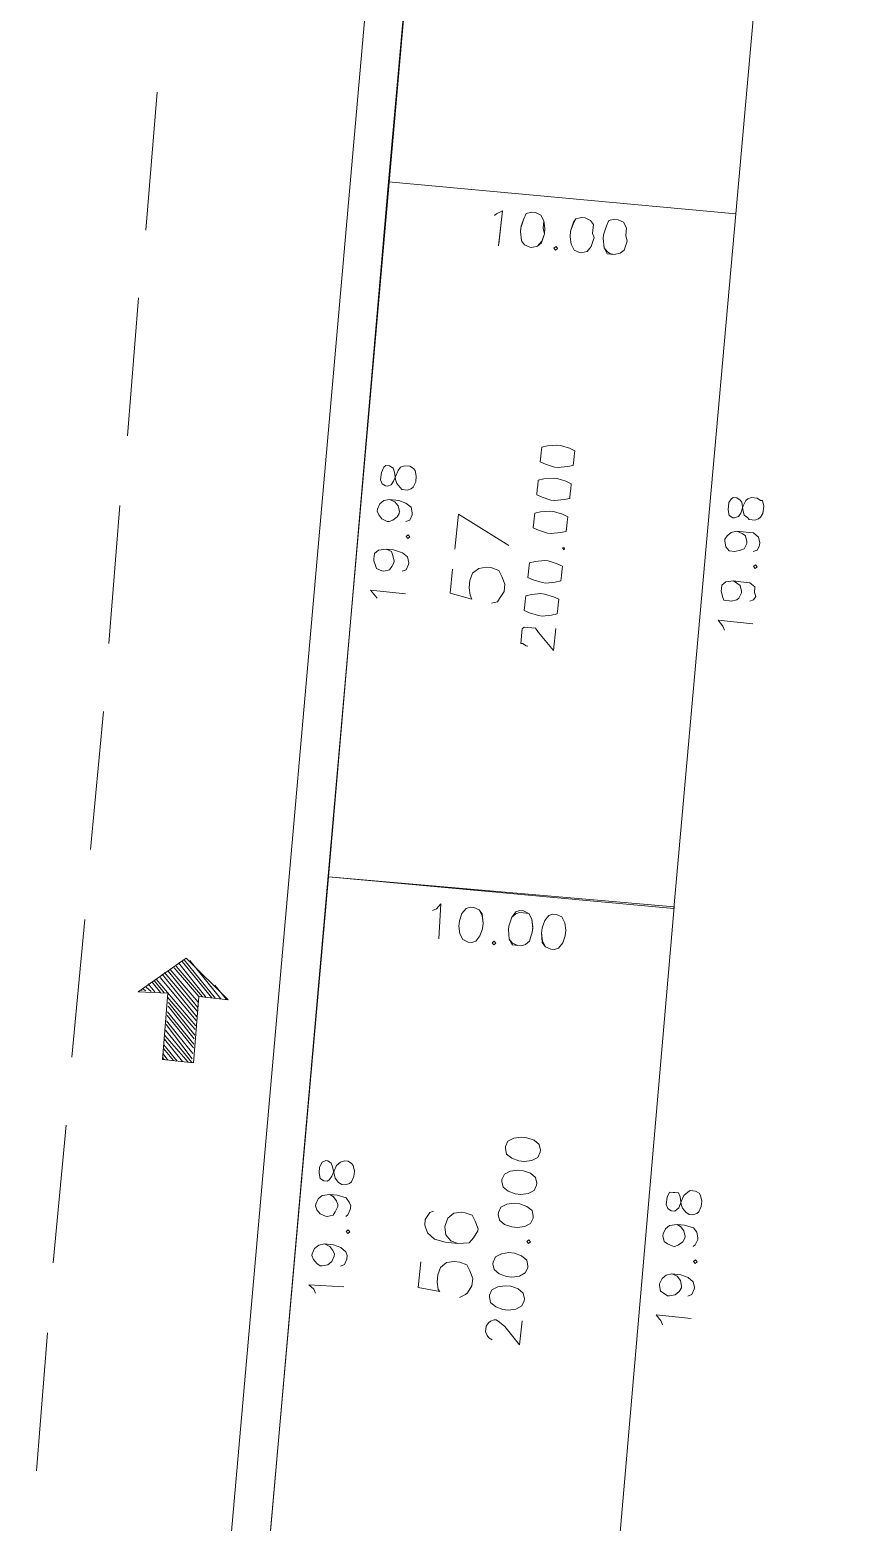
# Model space of a CAD drawing. Header units: metres. Extents: x -977055 to 805873, y -1033982 to 242021.
# Drawn here: x 2393.19 to 2416.54, y 591.66 to 634.66 of the extents above; entities that cross this region are included whole.
import ezdxf

# ---------------------------------------------------------------- set-up
doc = ezdxf.new("R2010")
doc.units = ezdxf.units.M
for name, color, linetype in [('PDF_acera', 7, 'Continuous'), ('PDF_areas por lote', 7, 'Continuous'), ('PDF_COTAS', 7, 'Continuous'), ('PDF_linea de centro', 7, 'Continuous'), ('PDF_LOTES', 7, 'Continuous'), ('PDF_No. lotes', 7, 'Continuous'), ('PDF_VIAS', 7, 'Continuous')]:
    doc.layers.add(name, color=color, linetype=linetype)

# ---------------------------------------------------------------- blocks, each defined once
blk = doc.blocks.new('CALLE')
at = {"layer": 'PDF_acera', "lineweight": 9}
for points in [[(-252.9576, -89.201952), (-307.105344, -49.702464), (-306.046944, -17.865792), (-307.317024, -16.51104), (-314.76816, -16.257024), (-401.895648, -17.950464), (-475.348608, -28.280448), (-505.661184, -25.18992), (-527.252544, -16.595712), (-544.694976, -0.169344), (-560.697984, 15.706656), (-555.067296, 23.07312), (-538.30224, 6.435072), (-522.299232, -8.67888), (-503.417376, -16.172352), (-483.942816, -18.162144), (-475.517952, -19.008864), (-402.61536, -8.763552), (-314.725824, -7.070112), (-69.8544, -15.410304), (-68.457312, -14.097888), (-67.94928, 1.100736)], [(-560.697984, 15.706656), (-561.248352, 15.02928), (-545.28768, -0.804384), (-527.633568, -17.400096), (-505.872864, -26.03664), (-485.212896, -28.15344), (-475.306272, -29.169504), (-474.58656, -29.084832), (-401.853312, -18.83952), (-314.76816, -17.14608), (-307.698048, -17.400096), (-306.936, -18.20448), (-308.036736, -50.760864), (-307.14768, -50.760864), (-253.465632, -89.921664)]]:
    blk.add_lwpolyline(points, dxfattribs=at)
at = {"layer": 'PDF_areas por lote', "lineweight": 9}
for points in [[(-349.610688, -21.930048), (-349.610688, -21.887712), (-349.568352, -21.80304), (-349.568352, -21.760704), (-349.48368, -21.760704), (-349.314336, -21.760704), (-349.229664, -21.760704), (-349.187328, -21.80304), (-349.187328, -21.887712), (-349.187328, -21.972384), (-349.187328, -22.057056), (-349.272, -22.141728), (-349.653024, -22.522752), (-349.144992, -22.522752)], [(-365.529024, -22.819104), (-365.486688, -22.734432), (-365.444352, -22.692096), (-365.35968, -22.64976), (-365.232672, -22.64976), (-365.148, -22.692096), (-365.105664, -22.734432), (-365.063328, -22.819104), (-365.063328, -22.86144), (-365.105664, -22.946112), (-365.190336, -23.07312), (-365.57136, -23.454144), (-365.020992, -23.454144)]]:
    blk.add_lwpolyline(points, dxfattribs=at)
for points in [[(-348.679296, -21.760704), (-348.806304, -21.760704), (-348.84864, -21.887712), (-348.890976, -22.099392), (-348.890976, -22.184064), (-348.84864, -22.395744), (-348.806304, -22.522752), (-348.679296, -22.522752), (-348.594624, -22.522752), (-348.467616, -22.522752), (-348.42528, -22.395744), (-348.382944, -22.184064), (-348.382944, -22.099392), (-348.42528, -21.887712), (-348.467616, -21.760704), (-348.594624, -21.760704)], [(-347.917248, -21.760704), (-348.044256, -21.760704), (-348.086592, -21.887712), (-348.128928, -22.099392), (-348.128928, -22.184064), (-348.086592, -22.395744), (-348.044256, -22.522752), (-347.917248, -22.522752), (-347.832576, -22.522752), (-347.705568, -22.522752), (-347.663232, -22.395744), (-347.620896, -22.184064), (-347.620896, -22.099392), (-347.663232, -21.887712), (-347.705568, -21.760704), (-347.832576, -21.760704)], [(-346.774176, -21.760704), (-346.901184, -21.760704), (-346.94352, -21.887712), (-346.985856, -22.099392), (-346.985856, -22.184064), (-346.94352, -22.395744), (-346.901184, -22.522752), (-346.774176, -22.522752), (-346.689504, -22.522752), (-346.562496, -22.522752), (-346.52016, -22.395744), (-346.477824, -22.184064), (-346.477824, -22.099392), (-346.52016, -21.887712), (-346.562496, -21.760704), (-346.689504, -21.760704)], [(-346.012128, -21.760704), (-346.139136, -21.760704), (-346.181472, -21.887712), (-346.223808, -22.099392), (-346.223808, -22.184064), (-346.181472, -22.395744), (-346.139136, -22.522752), (-346.012128, -22.522752), (-345.927456, -22.522752), (-345.800448, -22.522752), (-345.758112, -22.395744), (-345.715776, -22.184064), (-345.715776, -22.099392), (-345.758112, -21.887712), (-345.800448, -21.760704), (-345.927456, -21.760704)], [(-345.25008, -21.760704), (-345.377088, -21.760704), (-345.419424, -21.887712), (-345.46176, -22.099392), (-345.46176, -22.184064), (-345.419424, -22.395744), (-345.377088, -22.522752), (-345.25008, -22.522752), (-345.165408, -22.522752), (-345.0384, -22.522752), (-344.996064, -22.395744), (-344.953728, -22.184064), (-344.953728, -22.099392), (-344.996064, -21.887712), (-345.0384, -21.760704), (-345.165408, -21.760704)], [(-347.282208, -22.480416), (-347.324544, -22.522752), (-347.282208, -22.522752)], [(-364.555296, -22.64976), (-364.682304, -22.692096), (-364.766976, -22.819104), (-364.809312, -22.988448), (-364.809312, -23.115456), (-364.766976, -23.2848), (-364.682304, -23.411808), (-364.555296, -23.454144), (-364.51296, -23.454144), (-364.385952, -23.411808), (-364.30128, -23.2848), (-364.258944, -23.115456), (-364.258944, -22.988448), (-364.30128, -22.819104), (-364.385952, -22.692096), (-364.51296, -22.64976)], [(-363.793248, -22.64976), (-363.920256, -22.692096), (-364.004928, -22.819104), (-364.047264, -22.988448), (-364.047264, -23.115456), (-364.004928, -23.2848), (-363.920256, -23.411808), (-363.793248, -23.454144), (-363.750912, -23.454144), (-363.623904, -23.411808), (-363.539232, -23.2848), (-363.496896, -23.115456), (-363.496896, -22.988448), (-363.539232, -22.819104), (-363.623904, -22.692096), (-363.750912, -22.64976)], [(-362.650176, -22.64976), (-362.777184, -22.692096), (-362.861856, -22.819104), (-362.904192, -22.988448), (-362.904192, -23.115456), (-362.861856, -23.2848), (-362.777184, -23.411808), (-362.650176, -23.454144), (-362.60784, -23.454144), (-362.480832, -23.411808), (-362.39616, -23.2848), (-362.353824, -23.115456), (-362.353824, -22.988448), (-362.39616, -22.819104), (-362.480832, -22.692096), (-362.60784, -22.64976)], [(-361.888128, -22.64976), (-362.015136, -22.692096), (-362.099808, -22.819104), (-362.142144, -22.988448), (-362.142144, -23.115456), (-362.099808, -23.2848), (-362.015136, -23.411808), (-361.888128, -23.454144), (-361.845792, -23.454144), (-361.718784, -23.411808), (-361.634112, -23.2848), (-361.591776, -23.115456), (-361.591776, -22.988448), (-361.634112, -22.819104), (-361.718784, -22.692096), (-361.845792, -22.64976)], [(-361.12608, -22.64976), (-361.253088, -22.692096), (-361.33776, -22.819104), (-361.380096, -22.988448), (-361.380096, -23.115456), (-361.33776, -23.2848), (-361.253088, -23.411808), (-361.12608, -23.454144), (-361.083744, -23.454144), (-360.956736, -23.411808), (-360.872064, -23.2848), (-360.829728, -23.115456), (-360.829728, -22.988448), (-360.872064, -22.819104), (-360.956736, -22.692096), (-361.083744, -22.64976)], [(-363.200544, -23.369472), (-363.24288, -23.411808), (-363.200544, -23.454144), (-363.158208, -23.411808)]]:
    blk.add_lwpolyline(points, close=True, dxfattribs=at)
at = {"layer": 'PDF_COTAS', "lineweight": 9}
for points in [[(-362.60784, -18.754848), (-362.650176, -18.83952), (-362.734848, -18.924192), (-362.81952, -18.966528), (-362.861856, -18.966528), (-362.988864, -18.924192), (-363.073536, -18.881856), (-363.115872, -18.754848), (-363.115872, -18.712512), (-363.073536, -18.585504), (-362.988864, -18.500832), (-362.904192, -18.458496), (-362.861856, -18.458496), (-362.734848, -18.500832), (-362.650176, -18.585504), (-362.60784, -18.754848), (-362.60784, -18.924192), (-362.650176, -19.135872), (-362.734848, -19.220544), (-362.81952, -19.26288), (-362.904192, -19.26288), (-363.0312, -19.220544), (-363.073536, -19.178208)], [(-348.890976, -18.373824), (-348.84864, -18.331488), (-348.721632, -18.20448), (-348.721632, -19.008864)], [(-347.747904, -18.458496), (-347.79024, -18.585504), (-347.874912, -18.62784), (-348.00192, -18.670176), (-348.044256, -18.670176), (-348.128928, -18.62784), (-348.2136, -18.585504), (-348.255936, -18.458496), (-348.255936, -18.41616), (-348.2136, -18.289152), (-348.128928, -18.246816), (-348.044256, -18.20448), (-348.00192, -18.20448), (-347.874912, -18.20448), (-347.79024, -18.289152), (-347.747904, -18.458496), (-347.747904, -18.62784), (-347.79024, -18.83952), (-347.874912, -18.966528), (-348.00192, -19.008864), (-348.044256, -19.008864), (-348.171264, -18.966528), (-348.2136, -18.881856)], [(-346.604832, -18.41616), (-346.647168, -18.543168), (-346.73184, -18.62784), (-346.858848, -18.670176), (-346.901184, -18.670176), (-346.985856, -18.62784), (-347.070528, -18.543168), (-347.112864, -18.458496), (-347.112864, -18.41616), (-347.070528, -18.289152), (-346.985856, -18.20448), (-346.901184, -18.162144), (-346.858848, -18.162144), (-346.73184, -18.20448), (-346.647168, -18.289152), (-346.604832, -18.41616), (-346.604832, -18.62784), (-346.647168, -18.797184), (-346.73184, -18.924192), (-346.858848, -18.966528), (-346.901184, -18.966528), (-347.028192, -18.924192), (-347.070528, -18.83952)], [(-364.893984, -18.670176), (-364.809312, -18.62784), (-364.72464, -18.500832), (-364.682304, -19.305216)], [(-363.750912, -18.754848), (-363.793248, -18.881856), (-363.87792, -18.966528), (-363.962592, -19.008864), (-364.004928, -19.008864), (-364.131936, -18.966528), (-364.216608, -18.881856), (-364.258944, -18.754848), (-364.258944, -18.712512), (-364.216608, -18.62784), (-364.131936, -18.543168), (-364.047264, -18.500832), (-364.004928, -18.500832), (-363.87792, -18.543168), (-363.793248, -18.62784), (-363.750912, -18.754848), (-363.750912, -18.966528), (-363.793248, -19.135872), (-363.87792, -19.26288), (-363.962592, -19.305216), (-364.047264, -19.305216), (-364.174272, -19.26288), (-364.216608, -19.178208)], [(-340.550784, -20.278944), (-339.7464, -20.278944), (-339.831072, -20.151936), (-339.873408, -20.1096), (-339.831072, -20.151936), (-339.7464, -20.278944), (-340.508448, -20.278944)], [(-348.763968, -26.375328), (-348.679296, -26.332992), (-348.552288, -26.205984), (-348.552288, -27.010368)], [(-347.620896, -26.46), (-347.663232, -26.544672), (-347.705568, -26.629344), (-347.832576, -26.67168), (-347.874912, -26.67168), (-348.00192, -26.629344), (-348.044256, -26.587008), (-348.086592, -26.46), (-348.086592, -26.417664), (-348.086592, -26.290656), (-348.00192, -26.24832), (-347.874912, -26.205984), (-347.832576, -26.205984), (-347.747904, -26.205984), (-347.663232, -26.290656), (-347.620896, -26.46), (-347.620896, -26.629344), (-347.620896, -26.841024), (-347.705568, -26.968032), (-347.832576, -26.968032), (-347.917248, -27.010368), (-348.00192, -26.968032), (-348.044256, -26.88336)], [(-346.477824, -26.417664), (-346.52016, -26.544672), (-346.562496, -26.629344), (-346.689504, -26.67168), (-346.73184, -26.67168), (-346.858848, -26.629344), (-346.901184, -26.544672), (-346.94352, -26.417664), (-346.94352, -26.290656), (-346.858848, -26.205984), (-346.73184, -26.163648), (-346.689504, -26.163648), (-346.604832, -26.205984), (-346.52016, -26.290656), (-346.477824, -26.417664), (-346.477824, -26.629344), (-346.477824, -26.798688), (-346.562496, -26.925696), (-346.689504, -26.968032), (-346.774176, -26.968032), (-346.858848, -26.925696), (-346.901184, -26.841024)], [(-364.766976, -26.67168), (-364.682304, -26.629344), (-364.555296, -26.502336), (-364.555296, -27.30672)], [(-363.581568, -26.756352), (-363.623904, -26.88336), (-363.708576, -26.968032), (-363.835584, -27.010368), (-363.87792, -27.010368), (-363.962592, -26.968032), (-364.047264, -26.88336), (-364.0896, -26.756352), (-364.0896, -26.714016), (-364.047264, -26.629344), (-364.004928, -26.544672), (-363.87792, -26.502336), (-363.835584, -26.502336), (-363.708576, -26.544672), (-363.623904, -26.629344), (-363.581568, -26.756352), (-363.581568, -26.968032), (-363.623904, -27.137376), (-363.708576, -27.264384), (-363.835584, -27.30672), (-363.87792, -27.30672), (-364.004928, -27.264384), (-364.047264, -27.179712)], [(-362.438496, -26.756352), (-362.480832, -26.841024), (-362.565504, -26.925696), (-362.692512, -26.968032), (-362.734848, -26.968032), (-362.81952, -26.925696), (-362.904192, -26.841024), (-362.946528, -26.756352), (-362.946528, -26.714016), (-362.904192, -26.587008), (-362.861856, -26.502336), (-362.734848, -26.46), (-362.692512, -26.46), (-362.565504, -26.502336), (-362.480832, -26.587008), (-362.438496, -26.756352), (-362.438496, -26.925696), (-362.480832, -27.137376), (-362.565504, -27.222048), (-362.692512, -27.264384), (-362.734848, -27.264384), (-362.861856, -27.222048), (-362.904192, -27.179712)]]:
    blk.add_lwpolyline(points, dxfattribs=at)
for points in [[(-362.142144, -18.458496), (-362.269152, -18.500832), (-362.311488, -18.585504), (-362.311488, -18.670176), (-362.269152, -18.712512), (-362.18448, -18.754848), (-362.057472, -18.797184), (-361.930464, -18.83952), (-361.845792, -18.924192), (-361.803456, -19.008864), (-361.803456, -19.093536), (-361.845792, -19.178208), (-361.888128, -19.220544), (-362.015136, -19.26288), (-362.142144, -19.26288), (-362.269152, -19.220544), (-362.311488, -19.178208), (-362.353824, -19.093536), (-362.353824, -19.008864), (-362.311488, -18.924192), (-362.226816, -18.83952), (-362.099808, -18.797184), (-361.9728, -18.754848), (-361.888128, -18.712512), (-361.845792, -18.62784), (-361.845792, -18.585504), (-361.888128, -18.500832), (-362.015136, -18.458496)], [(-346.181472, -18.162144), (-346.266144, -18.20448), (-346.30848, -18.289152), (-346.30848, -18.331488), (-346.266144, -18.41616), (-346.181472, -18.458496), (-346.054464, -18.500832), (-345.927456, -18.543168), (-345.842784, -18.585504), (-345.800448, -18.670176), (-345.800448, -18.797184), (-345.842784, -18.881856), (-345.88512, -18.924192), (-346.012128, -18.966528), (-346.139136, -18.966528), (-346.266144, -18.924192), (-346.30848, -18.881856), (-346.350816, -18.797184), (-346.350816, -18.670176), (-346.30848, -18.62784), (-346.223808, -18.543168), (-346.139136, -18.500832), (-345.969792, -18.458496), (-345.88512, -18.41616), (-345.842784, -18.331488), (-345.842784, -18.246816), (-345.88512, -18.20448), (-346.012128, -18.162144)], [(-347.409216, -18.881856), (-347.451552, -18.924192), (-347.409216, -18.966528), (-347.36688, -18.924192)], [(-363.412224, -19.220544), (-363.45456, -19.26288), (-363.412224, -19.305216), (-363.369888, -19.26288)], [(-356.511456, -20.617632), (-355.707072, -20.575296), (-355.83408, -20.490624), (-355.876416, -20.405952), (-355.83408, -20.490624), (-355.707072, -20.575296)], [(-339.704064, -20.95632), (-339.7464, -20.829312), (-339.873408, -20.786976), (-340.042752, -20.74464), (-340.16976, -20.74464), (-340.38144, -20.786976), (-340.466112, -20.871648), (-340.508448, -20.998656), (-340.508448, -21.040992), (-340.466112, -21.168), (-340.339104, -21.252672), (-340.16976, -21.295008), (-340.042752, -21.252672), (-339.873408, -21.252672), (-339.7464, -21.168), (-339.704064, -21.040992)], [(-339.704064, -20.95632), (-339.7464, -20.829312), (-339.873408, -20.786976), (-340.085088, -20.74464), (-340.16976, -20.74464), (-340.38144, -20.786976), (-340.466112, -20.871648), (-340.508448, -20.998656), (-340.508448, -21.040992), (-340.466112, -21.168), (-340.38144, -21.252672), (-340.16976, -21.295008), (-340.042752, -21.295008), (-339.873408, -21.252672), (-339.7464, -21.168), (-339.704064, -21.040992)], [(-355.707072, -21.252672), (-355.749408, -21.168), (-355.876416, -21.083328), (-356.04576, -21.040992), (-356.172768, -21.040992), (-356.342112, -21.083328), (-356.46912, -21.168), (-356.511456, -21.295008), (-356.511456, -21.37968), (-356.46912, -21.464352), (-356.342112, -21.549024), (-356.172768, -21.59136), (-356.04576, -21.59136), (-355.83408, -21.549024), (-355.749408, -21.464352), (-355.707072, -21.337344)], [(-355.707072, -21.252672), (-355.749408, -21.168), (-355.876416, -21.083328), (-356.04576, -21.040992), (-356.172768, -21.040992), (-356.342112, -21.083328), (-356.46912, -21.168), (-356.511456, -21.295008), (-356.511456, -21.37968), (-356.46912, -21.464352), (-356.342112, -21.549024), (-356.172768, -21.59136), (-356.04576, -21.59136), (-355.876416, -21.549024), (-355.749408, -21.464352), (-355.707072, -21.337344)], [(-340.423776, -21.59136), (-340.466112, -21.549024), (-340.508448, -21.59136), (-340.466112, -21.633696)], [(-340.423776, -21.59136), (-340.466112, -21.549024), (-340.508448, -21.59136), (-340.466112, -21.633696)], [(-356.426784, -21.887712), (-356.46912, -21.845376), (-356.511456, -21.887712), (-356.46912, -21.930048)], [(-356.426784, -21.887712), (-356.46912, -21.845376), (-356.511456, -21.887712), (-356.46912, -21.930048)], [(-339.704064, -22.099392), (-339.7464, -21.972384), (-339.831072, -21.930048), (-340.042752, -21.887712), (-340.16976, -21.887712), (-340.339104, -21.930048), (-340.466112, -22.01472), (-340.508448, -22.141728), (-340.508448, -22.184064), (-340.466112, -22.311072), (-340.339104, -22.395744), (-340.127424, -22.43808), (-340.042752, -22.395744), (-339.831072, -22.395744), (-339.7464, -22.311072), (-339.704064, -22.184064)], [(-339.704064, -22.099392), (-339.7464, -21.972384), (-339.873408, -21.930048), (-340.042752, -21.887712), (-340.16976, -21.887712), (-340.339104, -21.930048), (-340.466112, -22.01472), (-340.508448, -22.141728), (-340.508448, -22.184064), (-340.466112, -22.311072), (-340.339104, -22.395744), (-340.127424, -22.43808), (-340.042752, -22.395744), (-339.831072, -22.395744), (-339.7464, -22.311072), (-339.704064, -22.184064)], [(-355.664736, -22.395744), (-355.707072, -22.311072), (-355.83408, -22.2264), (-356.04576, -22.184064), (-356.130432, -22.184064), (-356.342112, -22.2264), (-356.426784, -22.311072), (-356.46912, -22.43808), (-356.46912, -22.522752), (-356.426784, -22.607424), (-356.342112, -22.692096), (-356.130432, -22.734432), (-356.003424, -22.734432), (-355.83408, -22.692096), (-355.707072, -22.607424), (-355.664736, -22.480416)], [(-355.707072, -22.395744), (-355.749408, -22.311072), (-355.83408, -22.2264), (-356.04576, -22.184064), (-356.130432, -22.184064), (-356.342112, -22.2264), (-356.46912, -22.311072), (-356.46912, -22.43808), (-356.46912, -22.522752), (-356.426784, -22.607424), (-356.342112, -22.692096), (-356.130432, -22.734432), (-356.04576, -22.734432), (-355.83408, -22.692096), (-355.707072, -22.607424), (-355.707072, -22.480416)], [(-339.661728, -22.86144), (-339.704064, -22.734432), (-339.831072, -22.692096), (-340.042752, -22.64976), (-340.127424, -22.64976), (-340.339104, -22.692096), (-340.423776, -22.776768), (-340.466112, -22.86144), (-340.466112, -22.946112), (-340.423776, -23.07312), (-340.339104, -23.157792), (-340.127424, -23.200128), (-340.000416, -23.157792), (-339.831072, -23.157792), (-339.704064, -23.07312), (-339.661728, -22.946112)], [(-339.661728, -22.86144), (-339.704064, -22.734432), (-339.831072, -22.692096), (-340.042752, -22.64976), (-340.127424, -22.64976), (-340.339104, -22.692096), (-340.466112, -22.776768), (-340.466112, -22.903776), (-340.466112, -22.946112), (-340.423776, -23.07312), (-340.339104, -23.157792), (-340.127424, -23.200128), (-340.000416, -23.157792), (-339.831072, -23.157792), (-339.704064, -23.07312), (-339.661728, -22.946112)], [(-355.664736, -23.157792), (-355.707072, -23.07312), (-355.83408, -22.988448), (-356.003424, -22.946112), (-356.130432, -22.946112), (-356.299776, -22.988448), (-356.426784, -23.07312), (-356.46912, -23.200128), (-356.46912, -23.2848), (-356.426784, -23.369472), (-356.299776, -23.454144), (-356.130432, -23.49648), (-356.003424, -23.49648), (-355.83408, -23.454144), (-355.707072, -23.369472), (-355.664736, -23.242464)], [(-355.664736, -23.157792), (-355.707072, -23.07312), (-355.83408, -22.988448), (-356.003424, -22.946112), (-356.130432, -22.946112), (-356.342112, -22.988448), (-356.426784, -23.07312), (-356.46912, -23.200128), (-356.46912, -23.2848), (-356.426784, -23.369472), (-356.299776, -23.454144), (-356.130432, -23.49648), (-356.003424, -23.49648), (-355.83408, -23.454144), (-355.707072, -23.369472), (-355.664736, -23.242464)], [(-346.012128, -26.163648), (-346.139136, -26.205984), (-346.181472, -26.290656), (-346.181472, -26.332992), (-346.139136, -26.417664), (-346.054464, -26.46), (-345.88512, -26.502336), (-345.758112, -26.544672), (-345.715776, -26.587008), (-345.67344, -26.67168), (-345.67344, -26.798688), (-345.715776, -26.88336), (-345.715776, -26.925696), (-345.842784, -26.968032), (-346.012128, -26.968032), (-346.0968, -26.925696), (-346.139136, -26.88336), (-346.181472, -26.798688), (-346.181472, -26.67168), (-346.139136, -26.629344), (-346.0968, -26.544672), (-345.969792, -26.502336), (-345.800448, -26.46), (-345.758112, -26.417664), (-345.715776, -26.332992), (-345.715776, -26.24832), (-345.758112, -26.205984), (-345.842784, -26.163648)], [(-362.015136, -26.46), (-362.099808, -26.502336), (-362.142144, -26.587008), (-362.142144, -26.67168), (-362.099808, -26.714016), (-362.057472, -26.756352), (-361.888128, -26.798688), (-361.76112, -26.841024), (-361.676448, -26.925696), (-361.634112, -26.968032), (-361.634112, -27.09504), (-361.676448, -27.179712), (-361.718784, -27.222048), (-361.845792, -27.264384), (-361.9728, -27.264384), (-362.099808, -27.222048), (-362.142144, -27.179712), (-362.18448, -27.09504), (-362.18448, -27.010368), (-362.142144, -26.925696), (-362.057472, -26.841024), (-361.9728, -26.798688), (-361.803456, -26.756352), (-361.718784, -26.714016), (-361.718784, -26.629344), (-361.718784, -26.587008), (-361.718784, -26.502336), (-361.845792, -26.46)], [(-347.239872, -26.88336), (-347.282208, -26.925696), (-347.239872, -26.968032), (-347.197536, -26.925696)], [(-363.24288, -27.222048), (-363.285216, -27.264384), (-363.24288, -27.30672), (-363.200544, -27.264384)]]:
    blk.add_lwpolyline(points, close=True, dxfattribs=at)
at = {"layer": 'PDF_linea de centro', "lineweight": 9}
for points in [[(-347.409216, -12.27744), (-350.584416, -12.362112)], [(-342.625248, -12.192768), (-345.800448, -12.27744)], [(-337.883616, -12.108096), (-341.058816, -12.192768)], [(-366.460416, -12.658464), (-369.635616, -12.743136)], [(-361.676448, -12.573792), (-364.851648, -12.616128)], [(-356.934816, -12.48912), (-360.110016, -12.531456)], [(-352.150848, -12.404448), (-355.326048, -12.446784)]]:
    blk.add_lwpolyline(points, dxfattribs=at)
at = {"layer": 'PDF_LOTES', "lineweight": 20}
for points in [[(-339.365376, -17.611776), (-339.238368, -25.61328), (-323.193024, -25.316928), (-323.150688, -17.315424)], [(-355.368384, -17.950464), (-355.241376, -25.909632), (-339.238368, -25.61328), (-339.365376, -17.611776)], [(-371.371392, -18.246816), (-371.202048, -26.24832), (-355.19904, -25.909632), (-355.368384, -17.950464)]]:
    blk.add_lwpolyline(points, close=True, dxfattribs=at)
at = {"layer": 'PDF_No. lotes', "lineweight": 20}
for points in [[(-348.044256, -20.024928), (-348.594624, -20.024928), (-348.679296, -20.53296), (-348.594624, -20.490624), (-348.42528, -20.448288), (-348.255936, -20.448288), (-348.086592, -20.490624), (-347.959584, -20.617632), (-347.917248, -20.786976), (-347.917248, -20.913984), (-347.959584, -21.083328), (-348.086592, -21.168), (-348.255936, -21.252672), (-348.42528, -21.252672), (-348.594624, -21.168), (-348.679296, -21.125664), (-348.721632, -20.998656)], [(-347.36688, -21.252672), (-346.774176, -20.024928), (-347.57856, -20.024928)], [(-363.920256, -20.998656), (-364.51296, -20.998656), (-364.555296, -21.506688), (-364.51296, -21.464352), (-364.343616, -21.422016), (-364.174272, -21.422016), (-364.004928, -21.464352), (-363.87792, -21.59136), (-363.835584, -21.760704), (-363.835584, -21.887712), (-363.87792, -22.057056), (-364.004928, -22.141728), (-364.174272, -22.2264), (-364.343616, -22.2264), (-364.51296, -22.141728), (-364.555296, -22.099392), (-364.639968, -21.972384)], [(-362.734848, -21.168), (-362.777184, -21.083328), (-362.946528, -20.998656), (-363.073536, -20.998656), (-363.24288, -21.083328), (-363.369888, -21.252672), (-363.412224, -21.506688), (-363.412224, -21.80304), (-363.369888, -22.057056), (-363.24288, -22.141728), (-363.073536, -22.2264), (-363.0312, -22.2264), (-362.861856, -22.141728), (-362.734848, -22.057056), (-362.692512, -21.887712), (-362.692512, -21.80304), (-362.734848, -21.633696), (-362.861856, -21.506688), (-363.0312, -21.464352), (-363.073536, -21.464352), (-363.24288, -21.506688), (-363.369888, -21.633696), (-363.412224, -21.80304)]]:
    blk.add_lwpolyline(points, dxfattribs=at)
at = {"layer": 'PDF_VIAS', "lineweight": 20}
blk.add_lwpolyline([(-358.458912, -13.886208), (-358.416576, -14.563584), (-359.940672, -14.60592), (-359.940672, -15.325632), (-358.416576, -15.283296), (-358.416576, -15.960672), (-357.569856, -14.902272)], close=True, dxfattribs=at)
at = {"layer": 'PDF_VIAS', "lineweight": 9}
for points in [[(-358.416576, -13.97088), (-358.416576, -13.928544)], [(-358.416576, -14.055552), (-358.37424, -13.97088)], [(-359.093952, -15.283296), (-358.120224, -14.267232)], [(-358.966944, -15.283296), (-358.077888, -14.351904)], [(-358.416576, -14.18256), (-358.331904, -14.055552)], [(-358.416576, -14.267232), (-358.247232, -14.097888)], [(-358.416576, -14.39424), (-358.204896, -14.18256)], [(-358.416576, -14.478912), (-358.16256, -14.224896)], [(-359.940672, -14.648256), (-359.898336, -14.60592)], [(-359.940672, -14.732928), (-359.813664, -14.60592)], [(-359.940672, -14.859936), (-359.686656, -14.60592)], [(-359.940672, -14.944608), (-359.601984, -14.60592)], [(-359.940672, -15.071616), (-359.474976, -14.60592)], [(-359.940672, -15.198624), (-359.390304, -14.60592)], [(-359.940672, -15.283296), (-359.263296, -14.60592)], [(-359.856, -15.283296), (-359.136288, -14.60592)], [(-359.728992, -15.283296), (-359.051616, -14.60592)], [(-359.601984, -15.283296), (-358.924608, -14.60592)], [(-359.517312, -15.283296), (-358.839936, -14.60592)], [(-359.390304, -15.283296), (-358.712928, -14.60592)], [(-359.305632, -15.283296), (-358.628256, -14.60592)], [(-359.178624, -15.283296), (-358.501248, -14.563584)], [(-358.882272, -15.283296), (-357.993216, -14.39424)], [(-358.755264, -15.283296), (-357.95088, -14.436576)], [(-358.670592, -15.283296), (-357.908544, -14.521248)], [(-358.543584, -15.283296), (-357.866208, -14.563584)], [(-358.416576, -15.283296), (-357.823872, -14.648256)], [(-358.416576, -15.367968), (-357.781536, -14.690592)], [(-358.416576, -15.45264), (-357.696864, -14.732928)], [(-358.416576, -15.579648), (-357.654528, -14.8176)], [(-358.416576, -15.66432), (-357.612192, -14.859936)], [(-358.416576, -15.791328), (-357.612192, -14.986944)], [(-358.416576, -15.918336), (-358.120224, -15.621984)]]:
    blk.add_lwpolyline(points, dxfattribs=at)

msp = doc.modelspace()

# ---------------------------------------------------------------- block references
at = {"xscale": 1.255773352820658, "yscale": 1.255773352820658, "zscale": 1.255773352820658, "rotation": 83.85573648860341}
msp.add_blockref('CALLE', (2427.15058, 1056.36283, 1015.371), dxfattribs=at)

doc.saveas('drawing.dxf')
